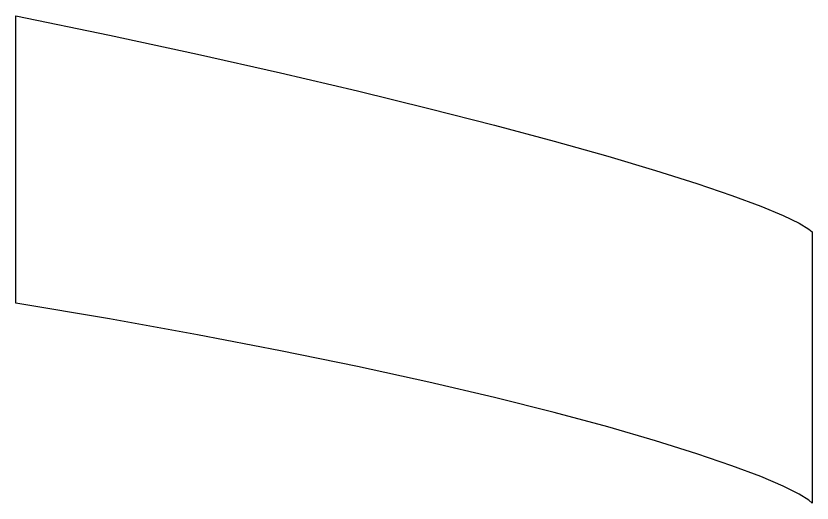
# Model space of a CAD drawing. Header units: millimetres. Extents: x 0 to 4994, y -34 to 494.
# Drawn here: x 4293.1 to 4366.5, y 140.9 to 185.8 of the extents above; entities that cross this region are included whole.
import ezdxf

# ---------------------------------------------------------------- set-up
doc = ezdxf.new("R2010")
doc.units = ezdxf.units.MM
doc.layers.add('TE_MARKERS', color=7, linetype='Continuous')

msp = doc.modelspace()

# ---------------------------------------------------------------- linework, layer by layer
at = {"layer": 'TE_MARKERS'}
msp.add_lwpolyline([(4366.53, 140.902), (4366.53, 140.902), (4366.53, 140.902), (4366.53, 140.902), (4366.53, 140.902), (4366.234, 141.179), (4366.234, 141.179), (4366.234, 141.179), (4366.234, 141.179), (4366.234, 141.179), (4365.345, 141.727), (4365.345, 141.727), (4365.345, 141.727), (4365.345, 141.727), (4365.345, 141.727), (4363.865, 142.46), (4363.865, 142.46), (4363.865, 142.46), (4363.865, 142.46), (4363.865, 142.46), (4361.796, 143.34), (4361.796, 143.34), (4361.796, 143.34), (4361.796, 143.34), (4361.796, 143.34), (4359.142, 144.344), (4359.142, 144.344), (4359.142, 144.344), (4359.142, 144.344), (4359.142, 144.344), (4355.906, 145.451), (4355.906, 145.451), (4355.906, 145.451), (4355.906, 145.451), (4352.094, 146.647), (4352.094, 146.647), (4352.094, 146.647), (4352.094, 146.647), (4352.094, 146.647), (4347.713, 147.917), (4347.713, 147.917), (4347.713, 147.917), (4347.713, 147.917), (4347.713, 147.917), (4342.768, 149.248), (4342.768, 149.248), (4342.768, 149.248), (4342.768, 149.248), (4342.768, 149.248), (4337.267, 150.628), (4337.267, 150.628), (4337.267, 150.628), (4337.267, 150.628), (4337.267, 150.628), (4331.22, 152.046), (4331.22, 152.046), (4331.22, 152.046), (4331.22, 152.046), (4331.22, 152.046), (4324.636, 153.49), (4324.636, 153.49), (4324.636, 153.49), (4324.636, 153.49), (4324.636, 153.49), (4317.525, 154.952), (4317.525, 154.952), (4317.525, 154.952), (4317.525, 154.952), (4309.899, 156.42), (4309.899, 156.42), (4309.899, 156.42), (4309.899, 156.42), (4309.899, 156.42), (4301.769, 157.885), (4301.769, 157.885), (4301.769, 157.885), (4301.769, 157.885), (4301.769, 157.885), (4293.149, 159.337), (4293.149, 159.337), (4293.149, 159.337), (4293.149, 159.337), (4293.149, 159.337), (4293.149, 185.821), (4293.149, 185.821), (4293.149, 185.821), (4293.149, 185.821), (4293.149, 185.821), (4301.769, 184.035), (4301.769, 184.035), (4301.769, 184.035), (4301.769, 184.035), (4301.769, 184.035), (4309.899, 182.281), (4309.899, 182.281), (4309.899, 182.281), (4309.899, 182.281), (4317.525, 180.567), (4317.525, 180.567), (4317.525, 180.567), (4317.525, 180.567), (4317.525, 180.567), (4324.636, 178.901), (4324.636, 178.901), (4324.636, 178.901), (4324.636, 178.901), (4324.636, 178.901), (4331.22, 177.291), (4331.22, 177.291), (4331.22, 177.291), (4331.22, 177.291), (4331.22, 177.291), (4337.267, 175.745), (4337.267, 175.745), (4337.267, 175.745), (4337.267, 175.745), (4337.267, 175.745), (4342.768, 174.271), (4342.768, 174.271), (4342.768, 174.271), (4342.768, 174.271), (4342.768, 174.271), (4347.713, 172.876), (4347.713, 172.876), (4347.713, 172.876), (4347.713, 172.876), (4347.713, 172.876), (4352.094, 171.569), (4352.094, 171.569), (4352.094, 171.569), (4352.094, 171.569), (4355.906, 170.358), (4355.906, 170.358), (4355.906, 170.358), (4355.906, 170.358), (4355.906, 170.358), (4359.142, 169.253), (4359.142, 169.253), (4359.142, 169.253), (4359.142, 169.253), (4359.142, 169.253), (4361.796, 168.265), (4361.796, 168.265), (4361.796, 168.265), (4361.796, 168.265), (4361.796, 168.265), (4363.865, 167.408), (4363.865, 167.408), (4363.865, 167.408), (4363.865, 167.408), (4363.865, 167.408), (4365.345, 166.699), (4365.345, 166.699), (4365.345, 166.699), (4365.345, 166.699), (4365.345, 166.699), (4366.234, 166.171), (4366.234, 166.171), (4366.234, 166.171), (4366.234, 166.171), (4366.53, 165.902)], close=True, dxfattribs=at)

doc.saveas('drawing.dxf')
